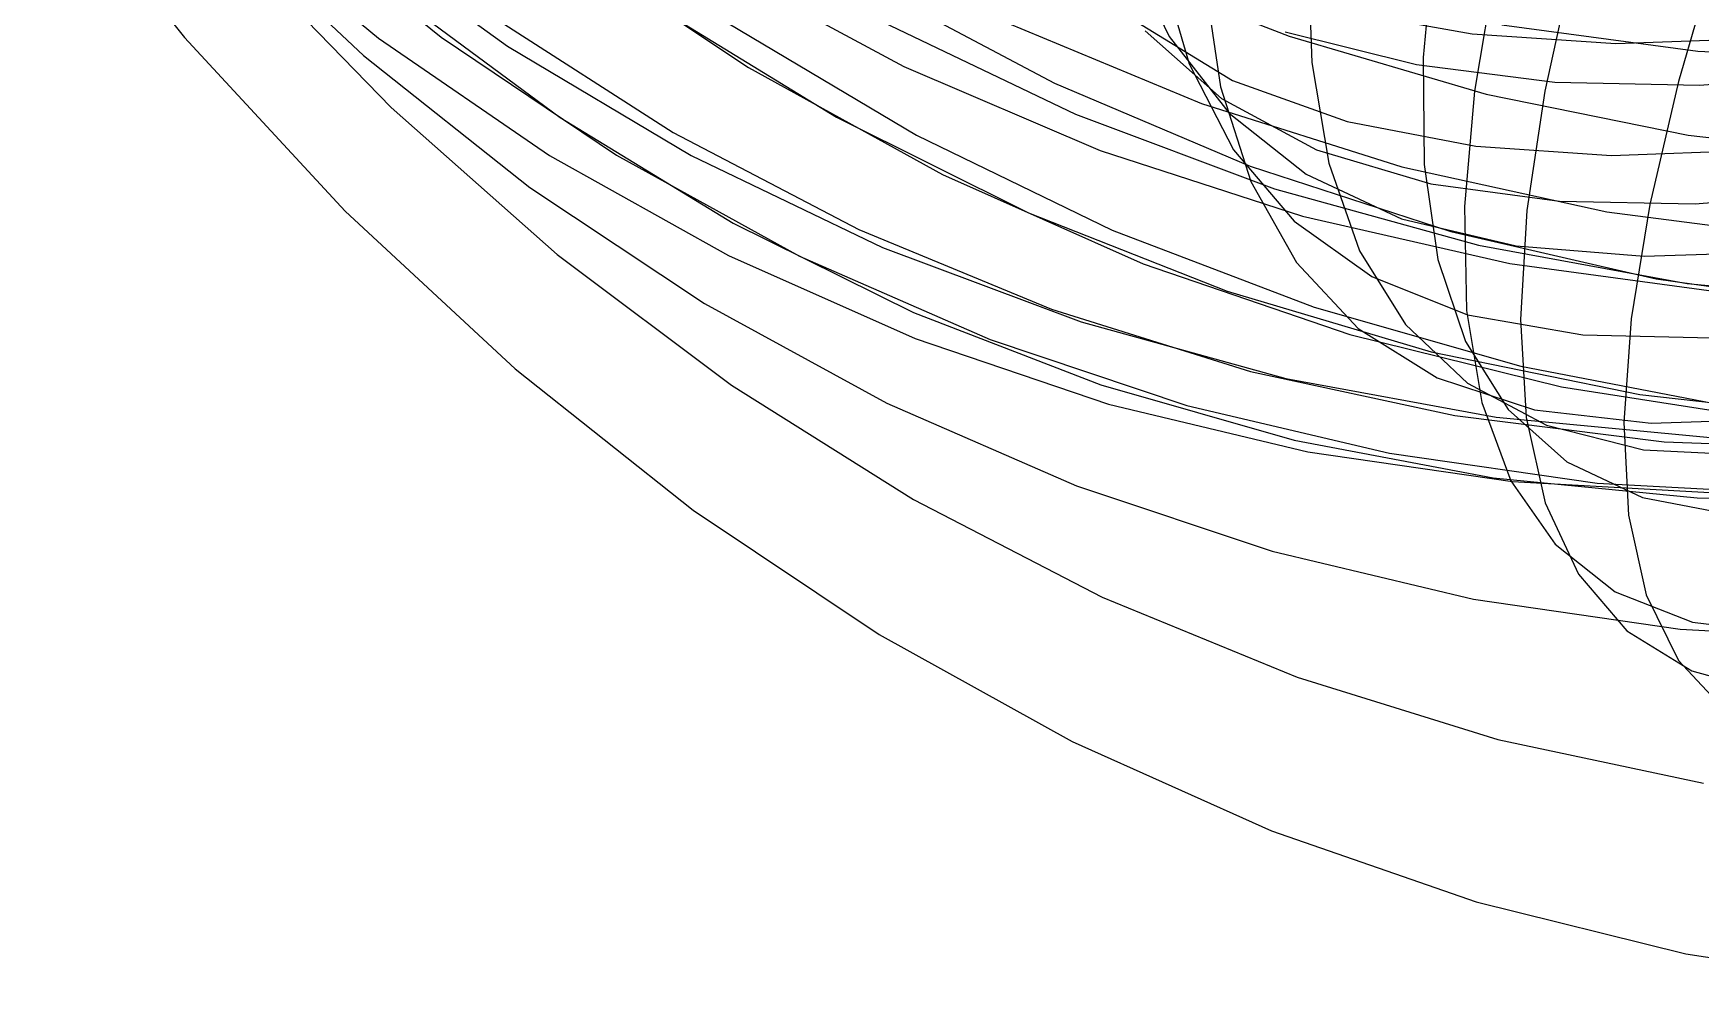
# Model space of a CAD drawing. Extents: x -607 to 1285, y -867 to 355.
# Drawn here: x -498.1 to -218.4, y -771.3 to -611.5 of the extents above; entities that cross this region are included whole.
import ezdxf

# ---------------------------------------------------------------- set-up
doc = ezdxf.new("R2010")
doc.units = 0
for name, color, linetype in [('0_1087', 7, 'CONTINUOUS'), ('0_1088', 7, 'CONTINUOUS'), ('0_1089', 7, 'CONTINUOUS'), ('0_1090', 7, 'CONTINUOUS'), ('0_1091', 7, 'CONTINUOUS'), ('0_1092', 7, 'CONTINUOUS'), ('0_1192', 7, 'CONTINUOUS'), ('0_1193', 7, 'CONTINUOUS'), ('0_1194', 7, 'CONTINUOUS'), ('0_1195', 7, 'CONTINUOUS'), ('0_1196', 7, 'CONTINUOUS'), ('0_1296', 7, 'CONTINUOUS'), ('0_1297', 7, 'CONTINUOUS'), ('0_1298', 7, 'CONTINUOUS'), ('0_1299', 7, 'CONTINUOUS'), ('0_1300', 7, 'CONTINUOUS'), ('0_1398', 7, 'CONTINUOUS'), ('0_1399', 7, 'CONTINUOUS'), ('0_1400', 7, 'CONTINUOUS'), ('0_1401', 7, 'CONTINUOUS'), ('0_1402', 7, 'CONTINUOUS'), ('0_1503', 7, 'CONTINUOUS'), ('0_1504', 7, 'CONTINUOUS'), ('0_1505', 7, 'CONTINUOUS'), ('0_1506', 7, 'CONTINUOUS'), ('0_151', 7, 'CONTINUOUS'), ('0_152', 7, 'CONTINUOUS'), ('0_153', 7, 'CONTINUOUS'), ('0_154', 7, 'CONTINUOUS'), ('0_155', 7, 'CONTINUOUS'), ('0_156', 7, 'CONTINUOUS'), ('0_157', 7, 'CONTINUOUS'), ('0_158', 7, 'CONTINUOUS'), ('0_1607', 7, 'CONTINUOUS'), ('0_1608', 7, 'CONTINUOUS'), ('0_1609', 7, 'CONTINUOUS'), ('0_1610', 7, 'CONTINUOUS'), ('0_1713', 7, 'CONTINUOUS'), ('0_1714', 7, 'CONTINUOUS'), ('0_255', 7, 'CONTINUOUS'), ('0_256', 7, 'CONTINUOUS'), ('0_257', 7, 'CONTINUOUS'), ('0_258', 7, 'CONTINUOUS'), ('0_259', 7, 'CONTINUOUS'), ('0_260', 7, 'CONTINUOUS'), ('0_261', 7, 'CONTINUOUS'), ('0_262', 7, 'CONTINUOUS'), ('0_263', 7, 'CONTINUOUS'), ('0_2952', 7, 'CONTINUOUS'), ('0_2953', 7, 'CONTINUOUS'), ('0_2954', 7, 'CONTINUOUS'), ('0_3055', 7, 'CONTINUOUS'), ('0_3056', 7, 'CONTINUOUS'), ('0_3057', 7, 'CONTINUOUS'), ('0_3058', 7, 'CONTINUOUS'), ('0_3156', 7, 'CONTINUOUS'), ('0_3157', 7, 'CONTINUOUS'), ('0_3158', 7, 'CONTINUOUS'), ('0_3159', 7, 'CONTINUOUS'), ('0_3160', 7, 'CONTINUOUS'), ('0_3161', 7, 'CONTINUOUS'), ('0_3259', 7, 'CONTINUOUS'), ('0_3260', 7, 'CONTINUOUS'), ('0_3261', 7, 'CONTINUOUS'), ('0_3262', 7, 'CONTINUOUS'), ('0_3263', 7, 'CONTINUOUS'), ('0_3264', 7, 'CONTINUOUS'), ('0_3265', 7, 'CONTINUOUS'), ('0_3361', 7, 'CONTINUOUS'), ('0_3362', 7, 'CONTINUOUS'), ('0_3363', 7, 'CONTINUOUS'), ('0_3364', 7, 'CONTINUOUS'), ('0_3365', 7, 'CONTINUOUS'), ('0_3366', 7, 'CONTINUOUS'), ('0_3367', 7, 'CONTINUOUS'), ('0_3368', 7, 'CONTINUOUS'), ('0_3464', 7, 'CONTINUOUS'), ('0_3465', 7, 'CONTINUOUS'), ('0_3466', 7, 'CONTINUOUS'), ('0_3467', 7, 'CONTINUOUS'), ('0_3468', 7, 'CONTINUOUS'), ('0_3469', 7, 'CONTINUOUS'), ('0_3470', 7, 'CONTINUOUS'), ('0_3471', 7, 'CONTINUOUS'), ('0_3567', 7, 'CONTINUOUS'), ('0_3568', 7, 'CONTINUOUS'), ('0_3569', 7, 'CONTINUOUS'), ('0_3570', 7, 'CONTINUOUS'), ('0_3571', 7, 'CONTINUOUS'), ('0_3572', 7, 'CONTINUOUS'), ('0_3573', 7, 'CONTINUOUS'), ('0_3574', 7, 'CONTINUOUS'), ('0_3575', 7, 'CONTINUOUS'), ('0_360', 7, 'CONTINUOUS'), ('0_361', 7, 'CONTINUOUS'), ('0_362', 7, 'CONTINUOUS'), ('0_363', 7, 'CONTINUOUS'), ('0_364', 7, 'CONTINUOUS'), ('0_365', 7, 'CONTINUOUS'), ('0_366', 7, 'CONTINUOUS'), ('0_367', 7, 'CONTINUOUS'), ('0_3670', 7, 'CONTINUOUS'), ('0_3671', 7, 'CONTINUOUS'), ('0_3672', 7, 'CONTINUOUS'), ('0_3673', 7, 'CONTINUOUS'), ('0_3674', 7, 'CONTINUOUS'), ('0_3675', 7, 'CONTINUOUS'), ('0_3676', 7, 'CONTINUOUS'), ('0_3677', 7, 'CONTINUOUS'), ('0_3773', 7, 'CONTINUOUS'), ('0_3774', 7, 'CONTINUOUS'), ('0_3775', 7, 'CONTINUOUS'), ('0_3776', 7, 'CONTINUOUS'), ('0_3777', 7, 'CONTINUOUS'), ('0_3778', 7, 'CONTINUOUS'), ('0_3779', 7, 'CONTINUOUS'), ('0_3780', 7, 'CONTINUOUS'), ('0_3876', 7, 'CONTINUOUS'), ('0_3877', 7, 'CONTINUOUS'), ('0_3878', 7, 'CONTINUOUS'), ('0_3879', 7, 'CONTINUOUS'), ('0_3880', 7, 'CONTINUOUS'), ('0_3881', 7, 'CONTINUOUS'), ('0_3882', 7, 'CONTINUOUS'), ('0_3883', 7, 'CONTINUOUS'), ('0_3884', 7, 'CONTINUOUS'), ('0_3978', 7, 'CONTINUOUS'), ('0_3979', 7, 'CONTINUOUS'), ('0_3980', 7, 'CONTINUOUS'), ('0_3981', 7, 'CONTINUOUS'), ('0_3982', 7, 'CONTINUOUS'), ('0_3983', 7, 'CONTINUOUS'), ('0_3984', 7, 'CONTINUOUS'), ('0_3985', 7, 'CONTINUOUS'), ('0_3986', 7, 'CONTINUOUS'), ('0_4080', 7, 'CONTINUOUS'), ('0_4081', 7, 'CONTINUOUS'), ('0_4082', 7, 'CONTINUOUS'), ('0_4083', 7, 'CONTINUOUS'), ('0_4084', 7, 'CONTINUOUS'), ('0_4085', 7, 'CONTINUOUS'), ('0_4086', 7, 'CONTINUOUS'), ('0_4087', 7, 'CONTINUOUS'), ('0_46', 7, 'CONTINUOUS'), ('0_463', 7, 'CONTINUOUS'), ('0_464', 7, 'CONTINUOUS'), ('0_465', 7, 'CONTINUOUS'), ('0_466', 7, 'CONTINUOUS'), ('0_467', 7, 'CONTINUOUS'), ('0_468', 7, 'CONTINUOUS'), ('0_469', 7, 'CONTINUOUS'), ('0_47', 7, 'CONTINUOUS'), ('0_470', 7, 'CONTINUOUS'), ('0_48', 7, 'CONTINUOUS'), ('0_49', 7, 'CONTINUOUS'), ('0_50', 7, 'CONTINUOUS'), ('0_51', 7, 'CONTINUOUS'), ('0_52', 7, 'CONTINUOUS'), ('0_53', 7, 'CONTINUOUS'), ('0_54', 7, 'CONTINUOUS'), ('0_55', 7, 'CONTINUOUS'), ('0_567', 7, 'CONTINUOUS'), ('0_568', 7, 'CONTINUOUS'), ('0_569', 7, 'CONTINUOUS'), ('0_570', 7, 'CONTINUOUS'), ('0_571', 7, 'CONTINUOUS'), ('0_572', 7, 'CONTINUOUS'), ('0_573', 7, 'CONTINUOUS'), ('0_574', 7, 'CONTINUOUS'), ('0_672', 7, 'CONTINUOUS'), ('0_673', 7, 'CONTINUOUS'), ('0_674', 7, 'CONTINUOUS'), ('0_675', 7, 'CONTINUOUS'), ('0_676', 7, 'CONTINUOUS'), ('0_677', 7, 'CONTINUOUS'), ('0_678', 7, 'CONTINUOUS'), ('0_775', 7, 'CONTINUOUS'), ('0_776', 7, 'CONTINUOUS'), ('0_777', 7, 'CONTINUOUS'), ('0_778', 7, 'CONTINUOUS'), ('0_779', 7, 'CONTINUOUS'), ('0_780', 7, 'CONTINUOUS'), ('0_781', 7, 'CONTINUOUS'), ('0_880', 7, 'CONTINUOUS'), ('0_881', 7, 'CONTINUOUS'), ('0_882', 7, 'CONTINUOUS'), ('0_883', 7, 'CONTINUOUS'), ('0_884', 7, 'CONTINUOUS'), ('0_885', 7, 'CONTINUOUS'), ('0_984', 7, 'CONTINUOUS'), ('0_985', 7, 'CONTINUOUS'), ('0_986', 7, 'CONTINUOUS'), ('0_987', 7, 'CONTINUOUS'), ('0_988', 7, 'CONTINUOUS')]:
    doc.layers.add(name, color=color, linetype=linetype)

msp = doc.modelspace()

# ---------------------------------------------------------------- linework, layer by layer
at = {"layer": '0_1087'}
msp.add_polyline3d([(-409.4312, -596.3054, -3258.146), (-378.1344, -617.228, -3282.0203)], dxfattribs=at)
at = {"layer": '0_1088'}
msp.add_polyline3d([(-378.1344, -617.228, -3282.0203), (-345.5696, -635.1751, -3305.5413)], dxfattribs=at)
at = {"layer": '0_1089'}
msp.add_polyline3d([(-345.5696, -635.1751, -3305.5413), (-311.8843, -650.1068, -3328.6174)], dxfattribs=at)
at = {"layer": '0_1090'}
msp.add_polyline3d([(-311.8843, -650.1068, -3328.6174), (-277.2256, -661.9832, -3351.156)], dxfattribs=at)
at = {"layer": '0_1091'}
msp.add_polyline3d([(-277.2256, -661.9832, -3351.156), (-241.741, -670.764, -3373.0652)], dxfattribs=at)
at = {"layer": '0_1092'}
msp.add_polyline3d([(-241.741, -670.764, -3373.0652), (-205.5776, -676.4093, -3394.2527)], dxfattribs=at)
at = {"layer": '0_1192'}
msp.add_polyline3d([(-358.5783, -602.9379, -3269.7815), (-326.7876, -619.8194, -3293.4426)], dxfattribs=at)
at = {"layer": '0_1193'}
msp.add_polyline3d([(-326.7876, -619.8194, -3293.4426), (-293.9778, -633.7601, -3316.5757)], dxfattribs=at)
at = {"layer": '0_1194'}
msp.add_polyline3d([(-293.9778, -633.7601, -3316.5757), (-260.2843, -644.7194, -3339.091)], dxfattribs=at)
at = {"layer": '0_1195'}
msp.add_polyline3d([(-260.2843, -644.7194, -3339.091), (-225.8426, -652.6562, -3360.8997)], dxfattribs=at)
at = {"layer": '0_1196'}
msp.add_polyline3d([(-225.8426, -652.6562, -3360.8997), (-190.7883, -657.5302, -3381.9124)], dxfattribs=at)
at = {"layer": '0_1296'}
msp.add_polyline3d([(-355.6317, -609.5568, -3256.0054), (-323.2622, -625.0594, -3280.3992)], dxfattribs=at)
at = {"layer": '0_1297'}
msp.add_polyline3d([(-323.2622, -625.0594, -3280.3992), (-289.8815, -637.5565, -3304.1792)], dxfattribs=at)
at = {"layer": '0_1298'}
msp.add_polyline3d([(-289.8815, -637.5565, -3304.1792), (-255.6306, -647.0216, -3327.2551)], dxfattribs=at)
at = {"layer": '0_1299'}
msp.add_polyline3d([(-255.6306, -647.0216, -3327.2551), (-220.6501, -653.4279, -3349.5374)], dxfattribs=at)
at = {"layer": '0_1300'}
msp.add_polyline3d([(-220.6501, -653.4279, -3349.5374), (-185.081, -656.7488, -3370.936)], dxfattribs=at)
at = {"layer": '0_1398'}
msp.add_polyline3d([(-383.8457, -599.9124, -3217.3245), (-352.0541, -617.0651, -3243.0303)], dxfattribs=at)
at = {"layer": '0_1399'}
msp.add_polyline3d([(-352.0541, -617.0651, -3243.0303), (-319.1243, -631.1511, -3268.1123)], dxfattribs=at)
at = {"layer": '0_1400'}
msp.add_polyline3d([(-319.1243, -631.1511, -3268.1123), (-285.2009, -642.1597, -3292.482)], dxfattribs=at)
at = {"layer": '0_1401'}
msp.add_polyline3d([(-285.2009, -642.1597, -3292.482), (-250.4286, -650.08, -3316.0503)], dxfattribs=at)
at = {"layer": '0_1402'}
msp.add_polyline3d([(-250.4286, -650.08, -3316.0503), (-214.9519, -654.9011, -3338.729)], dxfattribs=at)
at = {"layer": '0_1503'}
msp.add_polyline3d([(-334.7482, -609.7211, -3231.7954), (-302.1112, -623.266, -3257.424)], dxfattribs=at)
at = {"layer": '0_1504'}
msp.add_polyline3d([(-302.1112, -623.266, -3257.424), (-268.5294, -633.8383, -3282.2966)], dxfattribs=at)
at = {"layer": '0_1505'}
msp.add_polyline3d([(-268.5294, -633.8383, -3282.2966), (-234.1417, -641.4117, -3306.3179)], dxfattribs=at)
at = {"layer": '0_1506'}
msp.add_polyline3d([(-234.1417, -641.4117, -3306.3179), (-199.0867, -645.9597, -3329.3926)], dxfattribs=at)
at = {"layer": '0_151'}
msp.add_polyline3d([(-464.4339, -596.7391, -3391.6702), (-438.0602, -623.9279, -3406.4343)], dxfattribs=at)
at = {"layer": '0_152'}
msp.add_polyline3d([(-438.0602, -623.9279, -3406.4343), (-410.2003, -648.5318, -3421.44)], dxfattribs=at)
at = {"layer": '0_153'}
msp.add_polyline3d([(-410.2003, -648.5318, -3421.44), (-380.963, -670.4677, -3436.6304)], dxfattribs=at)
at = {"layer": '0_154'}
msp.add_polyline3d([(-380.963, -670.4677, -3436.6304), (-350.457, -689.6523, -3451.9487)], dxfattribs=at)
at = {"layer": '0_155'}
msp.add_polyline3d([(-350.457, -689.6523, -3451.9487), (-318.791, -706.0027, -3467.3384)], dxfattribs=at)
at = {"layer": '0_156'}
msp.add_polyline3d([(-318.791, -706.0027, -3467.3384), (-286.0739, -719.4355, -3482.7427)], dxfattribs=at)
at = {"layer": '0_157'}
msp.add_polyline3d([(-286.0739, -719.4355, -3482.7427), (-252.4144, -729.8676, -3498.1047)], dxfattribs=at)
at = {"layer": '0_158'}
msp.add_polyline3d([(-252.4144, -729.8676, -3498.1047), (-217.9211, -737.2159, -3513.368)], dxfattribs=at)
at = {"layer": '0_1607'}
msp.add_polyline3d([(-319.5733, -599.466, -3217.6982), (-287.4458, -611.983, -3243.5059)], dxfattribs=at)
at = {"layer": '0_1608'}
msp.add_polyline3d([(-287.4458, -611.983, -3243.5059), (-254.3673, -621.685, -3268.575)], dxfattribs=at)
at = {"layer": '0_1609'}
msp.add_polyline3d([(-254.3673, -621.685, -3268.575), (-220.48, -628.5309, -3292.7976)], dxfattribs=at)
at = {"layer": '0_1610'}
msp.add_polyline3d([(-220.48, -628.5309, -3292.7976), (-185.9263, -632.4798, -3316.0664)], dxfattribs=at)
at = {"layer": '0_1713'}
msp.add_polyline3d([(-251.7342, -610.0503, -3247.2473), (-218.8592, -614.4448, -3270.46)], dxfattribs=at)
at = {"layer": '0_1714'}
msp.add_polyline3d([(-218.8592, -614.4448, -3270.46), (-185.3054, -616.0275, -3292.704)], dxfattribs=at)
at = {"layer": '0_255'}
msp.add_polyline3d([(-469.0595, -590.4534, -3371.4595), (-442.6942, -615.2103, -3386.7036)], dxfattribs=at)
at = {"layer": '0_256'}
msp.add_polyline3d([(-442.6942, -615.2103, -3386.7036), (-414.8023, -637.3411, -3402.1611)], dxfattribs=at)
at = {"layer": '0_257'}
msp.add_polyline3d([(-414.8023, -637.3411, -3402.1611), (-385.499, -656.7811, -3417.7727)], dxfattribs=at)
at = {"layer": '0_258'}
msp.add_polyline3d([(-385.499, -656.7811, -3417.7727), (-354.8997, -673.4655, -3433.479)], dxfattribs=at)
at = {"layer": '0_259'}
msp.add_polyline3d([(-354.8997, -673.4655, -3433.479), (-323.1198, -687.3295, -3449.2205)], dxfattribs=at)
at = {"layer": '0_260'}
msp.add_polyline3d([(-323.1198, -687.3295, -3449.2205), (-290.2745, -698.3085, -3464.9373)], dxfattribs=at)
at = {"layer": '0_261'}
msp.add_polyline3d([(-290.2745, -698.3085, -3464.9373), (-256.4792, -706.3377, -3480.5703)], dxfattribs=at)
at = {"layer": '0_262'}
msp.add_polyline3d([(-256.4792, -706.3377, -3480.5703), (-221.8491, -711.3522, -3496.06)], dxfattribs=at)
at = {"layer": '0_263'}
msp.add_polyline3d([(-221.8491, -711.3522, -3496.06), (-186.4996, -713.2875, -3511.3467)], dxfattribs=at)
at = {"layer": '0_2952'}
msp.add_polyline3d([(-279.7336, -607.4885, -2957.7825), (-256.6962, -611.5831, -2983.9941)], dxfattribs=at)
at = {"layer": '0_2953'}
msp.add_polyline3d([(-256.6962, -611.5831, -2983.9941), (-232.6216, -613.1716, -3008.9458)], dxfattribs=at)
at = {"layer": '0_2954'}
msp.add_polyline3d([(-232.6216, -613.1716, -3008.9458), (-207.6081, -612.299, -3032.5823)], dxfattribs=at)
at = {"layer": '0_3055'}
msp.add_polyline3d([(-288.0814, -611.2117, -2923.4373), (-266.0568, -616.6827, -2951.0354)], dxfattribs=at)
at = {"layer": '0_3056'}
msp.add_polyline3d([(-266.0568, -616.6827, -2951.0354), (-242.8474, -619.6446, -2977.4512)], dxfattribs=at)
at = {"layer": '0_3057'}
msp.add_polyline3d([(-242.8474, -619.6446, -2977.4512), (-218.5595, -620.1448, -3002.6213)], dxfattribs=at)
at = {"layer": '0_3058'}
msp.add_polyline3d([(-218.5595, -620.1448, -3002.6213), (-193.3, -618.2308, -3026.4824)], dxfattribs=at)
at = {"layer": '0_3156'}
msp.add_polyline3d([(-312.8339, -609.6466, -2864.4385), (-296.9019, -619.3843, -2891.0415)], dxfattribs=at)
at = {"layer": '0_3157'}
msp.add_polyline3d([(-296.9019, -619.3843, -2891.0415), (-277.6858, -626.2631, -2918.2705)], dxfattribs=at)
at = {"layer": '0_3158'}
msp.add_polyline3d([(-277.6858, -626.2631, -2918.2705), (-277.6857, -626.2629, -2918.2705)], dxfattribs=at)
at = {"layer": '0_3159'}
msp.add_polyline3d([(-277.6857, -626.2629, -2918.2705), (-256.1284, -630.3695, -2945.213)], dxfattribs=at)
at = {"layer": '0_3160'}
msp.add_polyline3d([(-256.1284, -630.3695, -2945.213), (-233.361, -631.9554, -2970.921)], dxfattribs=at)
at = {"layer": '0_3161'}
msp.add_polyline3d([(-233.361, -631.9554, -2970.921), (-209.4914, -631.0759, -2995.3357)], dxfattribs=at)
at = {"layer": '0_3259'}
msp.add_polyline3d([(-311.5852, -611.0721, -2833.0645), (-298.7614, -622.3931, -2859.1055)], dxfattribs=at)
at = {"layer": '0_3260'}
msp.add_polyline3d([(-298.7614, -622.3931, -2859.1055), (-282.834, -630.9973, -2885.731)], dxfattribs=at)
at = {"layer": '0_3261'}
msp.add_polyline3d([(-282.834, -630.9973, -2885.731), (-263.6279, -636.6919, -2912.9321)], dxfattribs=at)
at = {"layer": '0_3262'}
msp.add_polyline3d([(-263.6279, -636.6919, -2912.9321), (-263.628, -636.6919, -2912.9321)], dxfattribs=at)
at = {"layer": '0_3263'}
msp.add_polyline3d([(-263.628, -636.6919, -2912.9321), (-242.0843, -639.6127, -2939.811)], dxfattribs=at)
at = {"layer": '0_3264'}
msp.add_polyline3d([(-242.0843, -639.6127, -2939.811), (-219.3328, -640.0618, -2965.435)], dxfattribs=at)
at = {"layer": '0_3265'}
msp.add_polyline3d([(-219.3328, -640.0618, -2965.435), (-195.4821, -638.0951, -2989.743)], dxfattribs=at)
at = {"layer": '0_3361'}
msp.add_polyline3d([(-314.8717, -596.8089, -2777.33), (-307.5337, -612.0199, -2802.5454)], dxfattribs=at)
at = {"layer": '0_3362'}
msp.add_polyline3d([(-307.5337, -612.0199, -2802.5454), (-297.4828, -624.8484, -2828.2722)], dxfattribs=at)
at = {"layer": '0_3363'}
msp.add_polyline3d([(-297.4828, -624.8484, -2828.2722), (-284.549, -635.0995, -2854.4915)], dxfattribs=at)
at = {"layer": '0_3364'}
msp.add_polyline3d([(-284.549, -635.0995, -2854.4915), (-268.5627, -642.5783, -2881.1853)], dxfattribs=at)
at = {"layer": '0_3365'}
msp.add_polyline3d([(-268.5627, -642.5783, -2881.1853), (-249.354, -647.0898, -2908.335)], dxfattribs=at)
at = {"layer": '0_3366'}
msp.add_polyline3d([(-249.354, -647.0898, -2908.335), (-249.354, -647.0899, -2908.335)], dxfattribs=at)
at = {"layer": '0_3367'}
msp.add_polyline3d([(-249.354, -647.0899, -2908.335), (-227.8608, -648.8124, -2935.0535)], dxfattribs=at)
at = {"layer": '0_3368'}
msp.add_polyline3d([(-227.8608, -648.8124, -2935.0535), (-205.2041, -648.0935, -2960.4292)], dxfattribs=at)
at = {"layer": '0_3464'}
msp.add_polyline3d([(-309.0522, -599.9296, -2748.377), (-304.1737, -616.5995, -2773.5505)], dxfattribs=at)
at = {"layer": '0_3465'}
msp.add_polyline3d([(-304.1737, -616.5995, -2773.5505), (-296.7466, -631.0076, -2799.187)], dxfattribs=at)
at = {"layer": '0_3466'}
msp.add_polyline3d([(-296.7466, -631.0076, -2799.187), (-286.6012, -642.9541, -2825.2605)], dxfattribs=at)
at = {"layer": '0_3467'}
msp.add_polyline3d([(-286.6012, -642.9541, -2825.2605), (-273.5674, -652.239, -2851.7449)], dxfattribs=at)
at = {"layer": '0_3468'}
msp.add_polyline3d([(-273.5674, -652.239, -2851.7449), (-257.4753, -658.6623, -2878.614)], dxfattribs=at)
at = {"layer": '0_3469'}
msp.add_polyline3d([(-257.4753, -658.6623, -2878.614), (-238.1553, -662.024, -2905.8418)], dxfattribs=at)
at = {"layer": '0_3470'}
msp.add_polyline3d([(-238.1553, -662.024, -2905.8418), (-238.1554, -662.0241, -2905.8418)], dxfattribs=at)
at = {"layer": '0_3471'}
msp.add_polyline3d([(-238.1554, -662.0241, -2905.8418), (-216.5415, -662.5413, -2932.5508)], dxfattribs=at)
at = {"layer": '0_3567'}
msp.add_polyline3d([(-301.618, -602.3839, -2718.9521), (-298.9299, -620.427, -2744.3018)], dxfattribs=at)
at = {"layer": '0_3568'}
msp.add_polyline3d([(-298.9299, -620.427, -2744.3018), (-293.8524, -636.3414, -2770.0857)], dxfattribs=at)
at = {"layer": '0_3569'}
msp.add_polyline3d([(-293.8524, -636.3414, -2770.0857), (-286.2161, -649.9223, -2796.2693)], dxfattribs=at)
at = {"layer": '0_3570'}
msp.add_polyline3d([(-286.2161, -649.9223, -2796.2693), (-275.8512, -660.965, -2822.818)], dxfattribs=at)
at = {"layer": '0_3571'}
msp.add_polyline3d([(-275.8512, -660.965, -2822.818), (-262.5883, -669.2646, -2849.6973)], dxfattribs=at)
at = {"layer": '0_3572'}
msp.add_polyline3d([(-262.5883, -669.2646, -2849.6973), (-246.2579, -674.6166, -2876.8728)], dxfattribs=at)
at = {"layer": '0_3573'}
msp.add_polyline3d([(-246.2579, -674.6166, -2876.8728), (-226.6904, -676.816, -2904.31)], dxfattribs=at)
at = {"layer": '0_3574'}
msp.add_polyline3d([(-226.6904, -676.816, -2904.31), (-226.6903, -676.8159, -2904.31)], dxfattribs=at)
at = {"layer": '0_3575'}
msp.add_polyline3d([(-226.6903, -676.8159, -2904.31), (-204.8199, -676.1188, -2931.138)], dxfattribs=at)
at = {"layer": '0_360'}
msp.add_polyline3d([(-437.3348, -605.165, -3370.4502), (-409.7048, -625.6005, -3386.287)], dxfattribs=at)
at = {"layer": '0_361'}
msp.add_polyline3d([(-409.7048, -625.6005, -3386.287), (-380.7026, -643.3215, -3402.2153)], dxfattribs=at)
at = {"layer": '0_362'}
msp.add_polyline3d([(-380.7026, -643.3215, -3402.2153), (-350.4392, -658.2755, -3418.1768)], dxfattribs=at)
at = {"layer": '0_363'}
msp.add_polyline3d([(-350.4392, -658.2755, -3418.1768), (-319.0255, -670.4105, -3434.1133)], dxfattribs=at)
at = {"layer": '0_364'}
msp.add_polyline3d([(-319.0255, -670.4105, -3434.1133), (-286.5725, -679.6741, -3449.9673)], dxfattribs=at)
at = {"layer": '0_365'}
msp.add_polyline3d([(-286.5725, -679.6741, -3449.9673), (-253.1911, -686.0142, -3465.6804)], dxfattribs=at)
at = {"layer": '0_366'}
msp.add_polyline3d([(-253.1911, -686.0142, -3465.6804), (-218.9923, -689.3782, -3481.1948)], dxfattribs=at)
at = {"layer": '0_367'}
msp.add_polyline3d([(-218.9923, -689.3782, -3481.1948), (-184.0869, -689.7142, -3496.4521)], dxfattribs=at)
at = {"layer": '0_3670'}
msp.add_polyline3d([(-284.2598, -597.5938, -2691.6038), (-283.6185, -616.3859, -2716.5193)], dxfattribs=at)
at = {"layer": '0_3671'}
msp.add_polyline3d([(-283.6185, -616.3859, -2716.5193), (-280.7889, -633.2358, -2741.853)], dxfattribs=at)
at = {"layer": '0_3672'}
msp.add_polyline3d([(-280.7889, -633.2358, -2741.853), (-275.6049, -647.9424, -2767.568)], dxfattribs=at)
at = {"layer": '0_3673'}
msp.add_polyline3d([(-275.6049, -647.9424, -2767.568), (-267.9004, -660.3044, -2793.627)], dxfattribs=at)
at = {"layer": '0_3674'}
msp.add_polyline3d([(-267.9004, -660.3044, -2793.627), (-257.5093, -670.1206, -2819.9927)], dxfattribs=at)
at = {"layer": '0_3675'}
msp.add_polyline3d([(-257.5093, -670.1206, -2819.9927), (-244.2655, -677.1896, -2846.6277)], dxfattribs=at)
at = {"layer": '0_3676'}
msp.add_polyline3d([(-244.2655, -677.1896, -2846.6277), (-228.0029, -681.3103, -2873.4954)], dxfattribs=at)
at = {"layer": '0_3677'}
msp.add_polyline3d([(-228.0029, -681.3103, -2873.4954), (-208.5554, -682.2813, -2900.5579)], dxfattribs=at)
at = {"layer": '0_3773'}
msp.add_polyline3d([(-263.0865, -595.8314, -2671.9253), (-264.9385, -615.529, -2695.924)], dxfattribs=at)
at = {"layer": '0_3774'}
msp.add_polyline3d([(-264.9385, -615.529, -2695.924), (-264.7924, -633.4492, -2720.3123)], dxfattribs=at)
at = {"layer": '0_3775'}
msp.add_polyline3d([(-264.7924, -633.4492, -2720.3123), (-262.4776, -649.3899, -2745.055)], dxfattribs=at)
at = {"layer": '0_3776'}
msp.add_polyline3d([(-262.4776, -649.3899, -2745.055), (-257.8236, -663.1491, -2770.117)], dxfattribs=at)
at = {"layer": '0_3777'}
msp.add_polyline3d([(-257.8236, -663.1491, -2770.117), (-250.6597, -674.5245, -2795.464)], dxfattribs=at)
at = {"layer": '0_3778'}
msp.add_polyline3d([(-250.6597, -674.5245, -2795.464), (-240.8154, -683.3142, -2821.0615)], dxfattribs=at)
at = {"layer": '0_3779'}
msp.add_polyline3d([(-240.8154, -683.3142, -2821.0615), (-228.1202, -689.3159, -2846.874)], dxfattribs=at)
at = {"layer": '0_3780'}
msp.add_polyline3d([(-228.1202, -689.3159, -2846.874), (-212.4035, -692.3276, -2872.8672)], dxfattribs=at)
at = {"layer": '0_3876'}
msp.add_polyline3d([(-252.8251, -600.2362, -2644.0327), (-256.3375, -621.182, -2668.7021)], dxfattribs=at)
at = {"layer": '0_3877'}
msp.add_polyline3d([(-256.3375, -621.182, -2668.7021), (-258.0026, -640.4892, -2693.7515)], dxfattribs=at)
at = {"layer": '0_3878'}
msp.add_polyline3d([(-258.0026, -640.4892, -2693.7515), (-257.6516, -657.9482, -2719.1306)], dxfattribs=at)
at = {"layer": '0_3879'}
msp.add_polyline3d([(-257.6516, -657.9482, -2719.1306), (-255.1157, -673.3497, -2744.789)], dxfattribs=at)
at = {"layer": '0_3880'}
msp.add_polyline3d([(-255.1157, -673.3497, -2744.789), (-250.2261, -686.4838, -2770.6765)], dxfattribs=at)
at = {"layer": '0_3881'}
msp.add_polyline3d([(-250.2261, -686.4838, -2770.6765), (-242.8141, -697.141, -2796.7422)], dxfattribs=at)
at = {"layer": '0_3882'}
msp.add_polyline3d([(-242.8141, -697.141, -2796.7422), (-232.7106, -705.1118, -2822.936)], dxfattribs=at)
at = {"layer": '0_3883'}
msp.add_polyline3d([(-232.7106, -705.1118, -2822.936), (-219.747, -710.1865, -2849.207)], dxfattribs=at)
at = {"layer": '0_3884'}
msp.add_polyline3d([(-219.747, -710.1865, -2849.207), (-203.7545, -712.1558, -2875.5054)], dxfattribs=at)
at = {"layer": '0_3978'}
msp.add_polyline3d([(-239.8534, -599.7125, -2611.0393), (-244.5558, -621.1709, -2636.0466)], dxfattribs=at)
at = {"layer": '0_3979'}
msp.add_polyline3d([(-244.5558, -621.1709, -2636.0466), (-247.5391, -641.1564, -2661.5017)], dxfattribs=at)
at = {"layer": '0_3980'}
msp.add_polyline3d([(-247.5391, -641.1564, -2661.5017), (-248.6342, -659.459, -2687.3503)], dxfattribs=at)
at = {"layer": '0_3981'}
msp.add_polyline3d([(-248.6342, -659.459, -2687.3503), (-247.6721, -675.869, -2713.5393)], dxfattribs=at)
at = {"layer": '0_3982'}
msp.add_polyline3d([(-247.6721, -675.869, -2713.5393), (-244.4837, -690.1765, -2740.0144)], dxfattribs=at)
at = {"layer": '0_3983'}
msp.add_polyline3d([(-244.4837, -690.1765, -2740.0144), (-238.9001, -702.1719, -2766.7217)], dxfattribs=at)
at = {"layer": '0_3984'}
msp.add_polyline3d([(-238.9001, -702.1719, -2766.7217), (-230.7522, -711.6451, -2793.608)], dxfattribs=at)
at = {"layer": '0_3985'}
msp.add_polyline3d([(-230.7522, -711.6451, -2793.608), (-219.8711, -718.3865, -2820.619)], dxfattribs=at)
at = {"layer": '0_3986'}
msp.add_polyline3d([(-219.8711, -718.3865, -2820.619), (-206.0876, -722.1863, -2847.701)], dxfattribs=at)
at = {"layer": '0_4080'}
msp.add_polyline3d([(-215.7488, -597.596, -2591.171), (-222.1023, -619.5361, -2615.7153)], dxfattribs=at)
at = {"layer": '0_4081'}
msp.add_polyline3d([(-222.1023, -619.5361, -2615.7153), (-226.925, -640.1807, -2640.7043)], dxfattribs=at)
at = {"layer": '0_4082'}
msp.add_polyline3d([(-226.925, -640.1807, -2640.7043), (-230.0472, -659.3196, -2666.0813)], dxfattribs=at)
at = {"layer": '0_4083'}
msp.add_polyline3d([(-230.0472, -659.3196, -2666.0813), (-231.2988, -676.7426, -2691.7903)], dxfattribs=at)
at = {"layer": '0_4084'}
msp.add_polyline3d([(-231.2988, -676.7426, -2691.7903), (-230.51, -692.2394, -2717.7744)], dxfattribs=at)
at = {"layer": '0_4085'}
msp.add_polyline3d([(-230.51, -692.2394, -2717.7744), (-227.5107, -705.6, -2743.9775)], dxfattribs=at)
at = {"layer": '0_4086'}
msp.add_polyline3d([(-227.5107, -705.6, -2743.9775), (-222.1311, -716.6139, -2770.343)], dxfattribs=at)
at = {"layer": '0_4087'}
msp.add_polyline3d([(-222.1311, -716.6139, -2770.343), (-214.2013, -725.0711, -2796.8147)], dxfattribs=at)
at = {"layer": '0_46'}
msp.add_polyline3d([(-498.0897, -580.4922, -3393.2773), (-472.7547, -612.177, -3407.3057)], dxfattribs=at)
at = {"layer": '0_463'}
msp.add_polyline3d([(-467.3917, -589.7642, -3336.7578), (-440.1988, -612.2669, -3353.6152)], dxfattribs=at)
at = {"layer": '0_464'}
msp.add_polyline3d([(-440.1988, -612.2669, -3353.6152), (-411.5186, -631.9407, -3370.5496)], dxfattribs=at)
at = {"layer": '0_465'}
msp.add_polyline3d([(-411.5186, -631.9407, -3370.5496), (-381.4688, -648.7501, -3387.5005)], dxfattribs=at)
at = {"layer": '0_466'}
msp.add_polyline3d([(-381.4688, -648.7501, -3387.5005), (-350.1678, -662.6595, -3404.4077)], dxfattribs=at)
at = {"layer": '0_467'}
msp.add_polyline3d([(-350.1678, -662.6595, -3404.4077), (-317.7335, -673.6335, -3421.2112)], dxfattribs=at)
at = {"layer": '0_468'}
msp.add_polyline3d([(-317.7335, -673.6335, -3421.2112), (-284.2841, -681.6368, -3437.8506)], dxfattribs=at)
at = {"layer": '0_469'}
msp.add_polyline3d([(-284.2841, -681.6368, -3437.8506), (-249.9374, -686.6337, -3454.2659)], dxfattribs=at)
at = {"layer": '0_47'}
msp.add_polyline3d([(-472.7547, -612.177, -3407.3057), (-445.7817, -641.2778, -3421.6746)], dxfattribs=at)
at = {"layer": '0_470'}
msp.add_polyline3d([(-249.9374, -686.6337, -3454.2659), (-214.8116, -688.5889, -3470.3965)], dxfattribs=at)
at = {"layer": '0_48'}
msp.add_polyline3d([(-445.7817, -641.2778, -3421.6746), (-417.287, -667.7131, -3436.3276)], dxfattribs=at)
at = {"layer": '0_49'}
msp.add_polyline3d([(-417.287, -667.7131, -3436.3276), (-387.3863, -691.4018, -3451.2087)], dxfattribs=at)
at = {"layer": '0_50'}
msp.add_polyline3d([(-387.3863, -691.4018, -3451.2087), (-356.196, -712.2626, -3466.261)], dxfattribs=at)
at = {"layer": '0_51'}
msp.add_polyline3d([(-356.196, -712.2626, -3466.261), (-323.8319, -730.2143, -3481.4282)], dxfattribs=at)
at = {"layer": '0_52'}
msp.add_polyline3d([(-323.8319, -730.2143, -3481.4282), (-290.4101, -745.1756, -3496.6538)], dxfattribs=at)
at = {"layer": '0_53'}
msp.add_polyline3d([(-290.4101, -745.1756, -3496.6538), (-256.0467, -757.0653, -3511.8816)], dxfattribs=at)
at = {"layer": '0_54'}
msp.add_polyline3d([(-256.0467, -757.0653, -3511.8816), (-220.8578, -765.8021, -3527.0547)], dxfattribs=at)
at = {"layer": '0_55'}
msp.add_polyline3d([(-220.8578, -765.8021, -3527.0547), (-184.9594, -771.3048, -3542.117)], dxfattribs=at)
at = {"layer": '0_567'}
msp.add_polyline3d([(-457.6189, -589.5208, -3323.258), (-429.6798, -612.1336, -3341.328)], dxfattribs=at)
at = {"layer": '0_568'}
msp.add_polyline3d([(-429.6798, -612.1336, -3341.328), (-400.2807, -631.9175, -3359.4187)], dxfattribs=at)
at = {"layer": '0_569'}
msp.add_polyline3d([(-400.2807, -631.9175, -3359.4187), (-369.5464, -648.829, -3377.4626)], dxfattribs=at)
at = {"layer": '0_570'}
msp.add_polyline3d([(-369.5464, -648.829, -3377.4626), (-337.6013, -662.8246, -3395.393)], dxfattribs=at)
at = {"layer": '0_571'}
msp.add_polyline3d([(-337.6013, -662.8246, -3395.393), (-304.5701, -673.8607, -3413.1418)], dxfattribs=at)
at = {"layer": '0_572'}
msp.add_polyline3d([(-304.5701, -673.8607, -3413.1418), (-270.5775, -681.8939, -3430.6418)], dxfattribs=at)
at = {"layer": '0_573'}
msp.add_polyline3d([(-270.5775, -681.8939, -3430.6418), (-235.7481, -686.8805, -3447.8257)], dxfattribs=at)
at = {"layer": '0_574'}
msp.add_polyline3d([(-235.7481, -686.8805, -3447.8257), (-200.2064, -688.7771, -3464.6262)], dxfattribs=at)
at = {"layer": '0_672'}
msp.add_polyline3d([(-420.5576, -608.9679, -3327.673), (-390.7293, -628.1039, -3346.6348)], dxfattribs=at)
at = {"layer": '0_673'}
msp.add_polyline3d([(-390.7293, -628.1039, -3346.6348), (-359.5873, -644.3759, -3365.4954)], dxfattribs=at)
at = {"layer": '0_674'}
msp.add_polyline3d([(-359.5873, -644.3759, -3365.4954), (-327.2641, -657.7396, -3384.181)], dxfattribs=at)
at = {"layer": '0_675'}
msp.add_polyline3d([(-327.2641, -657.7396, -3384.181), (-293.8924, -668.1511, -3402.6174)], dxfattribs=at)
at = {"layer": '0_676'}
msp.add_polyline3d([(-293.8924, -668.1511, -3402.6174), (-259.6048, -675.5661, -3420.7307)], dxfattribs=at)
at = {"layer": '0_677'}
msp.add_polyline3d([(-259.6048, -675.5661, -3420.7307), (-224.534, -679.9405, -3438.4473)], dxfattribs=at)
at = {"layer": '0_678'}
msp.add_polyline3d([(-224.534, -679.9405, -3438.4473), (-188.8125, -681.23, -3455.6926)], dxfattribs=at)
at = {"layer": '0_775'}
msp.add_polyline3d([(-447.8492, -592.444, -3292.4683), (-418.5471, -613.6259, -3312.58)], dxfattribs=at)
at = {"layer": '0_776'}
msp.add_polyline3d([(-418.5471, -613.6259, -3312.58), (-387.7579, -631.9441, -3332.6284)], dxfattribs=at)
at = {"layer": '0_777'}
msp.add_polyline3d([(-387.7579, -631.9441, -3332.6284), (-355.6306, -647.3598, -3352.5303)], dxfattribs=at)
at = {"layer": '0_778'}
msp.add_polyline3d([(-355.6306, -647.3598, -3352.5303), (-322.314, -659.8342, -3372.2021)], dxfattribs=at)
at = {"layer": '0_779'}
msp.add_polyline3d([(-322.314, -659.8342, -3372.2021), (-287.9571, -669.3285, -3391.561)], dxfattribs=at)
at = {"layer": '0_780'}
msp.add_polyline3d([(-287.9571, -669.3285, -3391.561), (-252.7089, -675.8041, -3410.5234)], dxfattribs=at)
at = {"layer": '0_781'}
msp.add_polyline3d([(-252.7089, -675.8041, -3410.5234), (-216.7183, -679.2219, -3429.0063)], dxfattribs=at)
at = {"layer": '0_880'}
msp.add_polyline3d([(-394.3595, -606.6088, -3305.1465), (-363.3579, -625.528, -3326.3413)], dxfattribs=at)
at = {"layer": '0_881'}
msp.add_polyline3d([(-363.3579, -625.528, -3326.3413), (-331.1396, -641.5811, -3347.292)], dxfattribs=at)
at = {"layer": '0_882'}
msp.add_polyline3d([(-331.1396, -641.5811, -3347.292), (-297.8478, -654.7153, -3367.911)], dxfattribs=at)
at = {"layer": '0_883'}
msp.add_polyline3d([(-297.8478, -654.7153, -3367.911), (-263.6255, -664.8773, -3388.11)], dxfattribs=at)
at = {"layer": '0_884'}
msp.add_polyline3d([(-263.6255, -664.8773, -3388.11), (-228.6162, -672.0142, -3407.8022)], dxfattribs=at)
at = {"layer": '0_885'}
msp.add_polyline3d([(-228.6162, -672.0142, -3407.8022), (-192.9631, -676.0728, -3426.8994)], dxfattribs=at)
at = {"layer": '0_984'}
msp.add_polyline3d([(-381.669, -609.7291, -3295.1426), (-349.9477, -628.5773, -3317.5886)], dxfattribs=at)
at = {"layer": '0_985'}
msp.add_polyline3d([(-349.9477, -628.5773, -3317.5886), (-317.0925, -644.4873, -3339.6753)], dxfattribs=at)
at = {"layer": '0_986'}
msp.add_polyline3d([(-317.0925, -644.4873, -3339.6753), (-283.2448, -657.4093, -3361.314)], dxfattribs=at)
at = {"layer": '0_987'}
msp.add_polyline3d([(-283.2448, -657.4093, -3361.314), (-248.546, -667.2937, -3382.4155)], dxfattribs=at)
at = {"layer": '0_988'}
msp.add_polyline3d([(-248.546, -667.2937, -3382.4155), (-213.1374, -674.0909, -3402.891)], dxfattribs=at)

doc.saveas('drawing.dxf')
